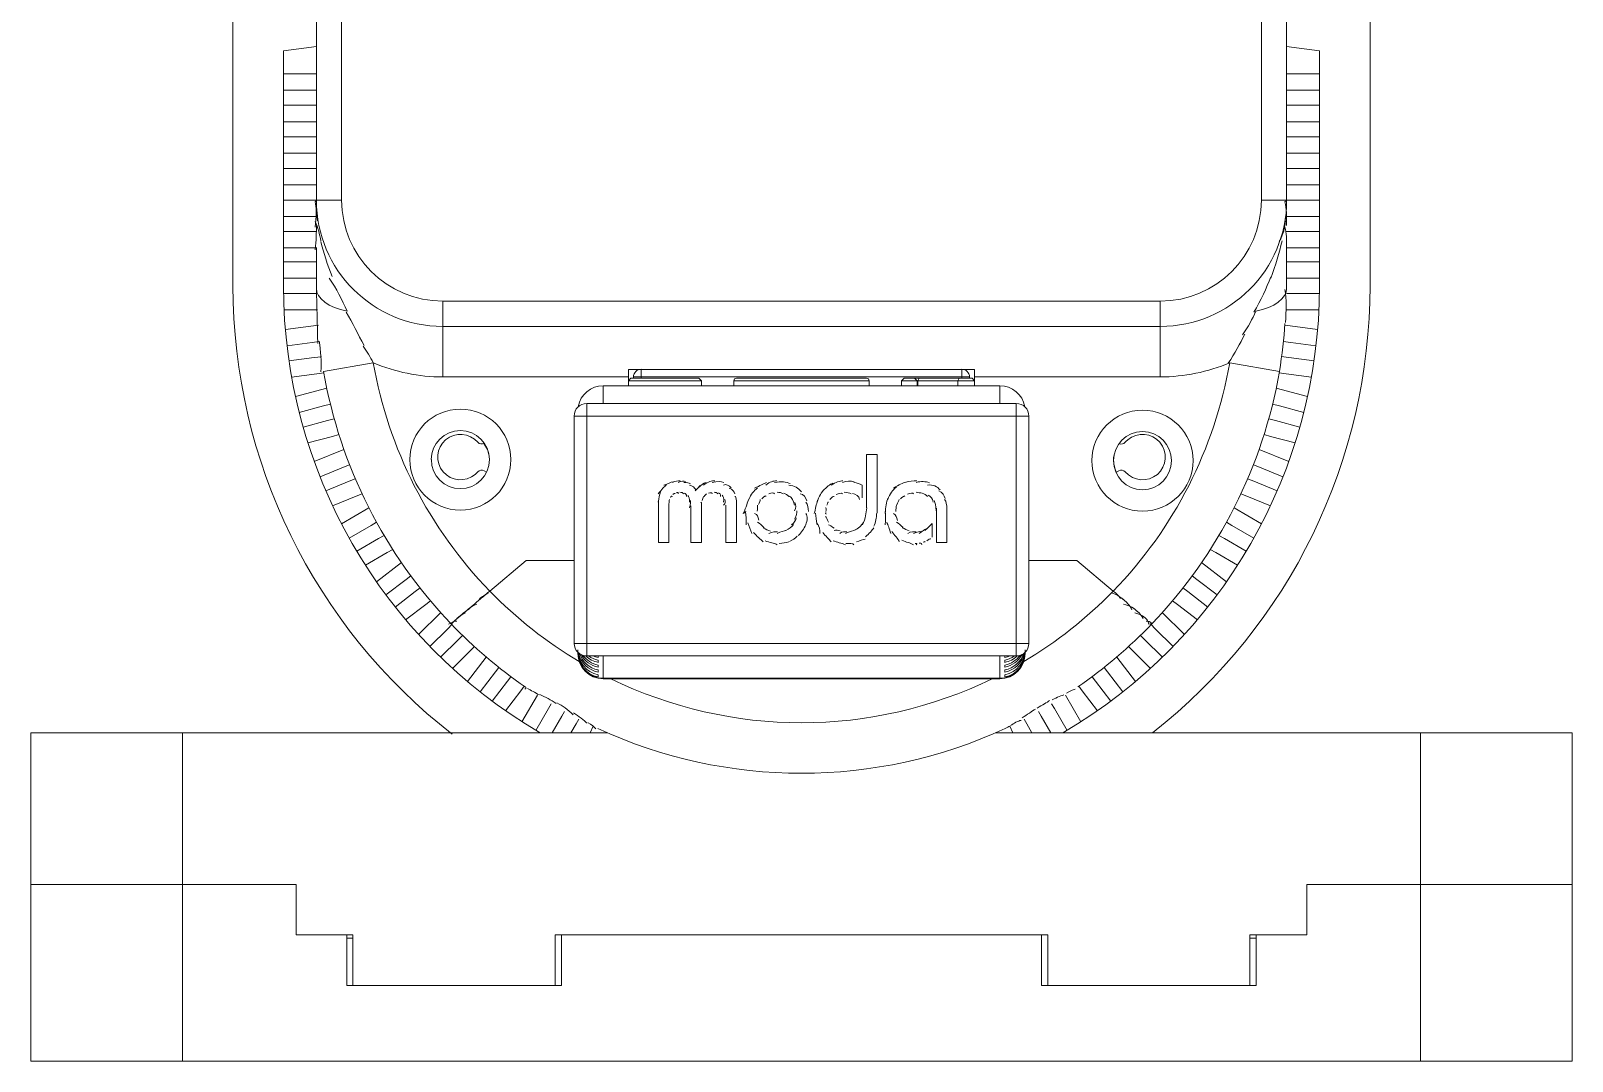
# Model space of a CAD drawing. Header units: inches. Extents: x 0.54 to 10.46, y 0.74 to 7.76.
# Drawn here: x 8.131 to 9.093, y 5.164 to 5.808 of the extents above; entities that cross this region are included whole.
import ezdxf

# ---------------------------------------------------------------- set-up
doc = ezdxf.new("R2010")
doc.units = ezdxf.units.IN
doc.header["$MEASUREMENT"] = 0

# ---------------------------------------------------------------- blocks, each defined once
blk = doc.blocks.new('block 119')
at = {"color": 7, "lineweight": 15, "true_color": 0xffffff}
for points in [[(8.30923, 5.70238), (8.30923, 5.99418)], [(8.325, 5.99418), (8.325, 5.70238)], [(8.8993, 5.70238), (8.8993, 5.99418)], [(8.91508, 5.99418), (8.91508, 5.70238)], [(8.25716, 5.64881), (8.25716, 5.87081)], [(8.96714, 5.87081), (8.96714, 5.64881)], [(8.30923, 5.79833), (8.2887, 5.79562), (8.2887, 5.64881)], [(8.93558, 5.64881), (8.93558, 5.79562), (8.91508, 5.79833)], [(8.2887, 5.78135), (8.30923, 5.78135)], [(8.91508, 5.78135), (8.93558, 5.78135)], [(8.2887, 5.77109), (8.30923, 5.77109)], [(8.91508, 5.77109), (8.93558, 5.77109)], [(8.30923, 5.76162), (8.2887, 5.76162)], [(8.93558, 5.76162), (8.91508, 5.76162)], [(8.30923, 5.75137), (8.2887, 5.75137)], [(8.93558, 5.75137), (8.91508, 5.75137)], [(8.2887, 5.74191), (8.30923, 5.74191)], [(8.91508, 5.74191), (8.93558, 5.74191)], [(8.2887, 5.73165), (8.30923, 5.73165)], [(8.91508, 5.73165), (8.93558, 5.73165)], [(8.30923, 5.72218), (8.2887, 5.72218)], [(8.93558, 5.72218), (8.91508, 5.72218)], [(8.30923, 5.71193), (8.2887, 5.71193)], [(8.93558, 5.71193), (8.91508, 5.71193)], [(8.2887, 5.70245), (8.30923, 5.70245)], [(8.30923, 5.70238), (8.325, 5.70238)], [(8.8993, 5.70238), (8.91508, 5.70238)], [(8.91508, 5.70245), (8.93558, 5.70245)], [(8.2887, 5.6922), (8.30923, 5.6922)], [(8.91508, 5.6922), (8.93558, 5.6922)], [(8.30923, 5.68274), (8.2887, 5.68274)], [(8.93558, 5.68274), (8.91508, 5.68274)], [(8.30923, 5.67249), (8.2887, 5.67249)], [(8.30923, 5.64723), (8.30923, 5.67284)], [(8.91508, 5.67284), (8.91508, 5.64723)], [(8.93558, 5.67249), (8.91508, 5.67249)], [(8.30923, 5.66381), (8.2887, 5.66381)], [(8.93558, 5.66381), (8.91508, 5.66381)], [(8.28874, 5.65356), (8.30923, 5.65356)], [(8.91508, 5.65356), (8.93555, 5.65356)], [(8.30938, 5.64408), (8.28874, 5.64408)], [(8.30923, 5.64723), (8.30956, 5.64497), (8.31055, 5.64275), (8.3122, 5.64063), (8.31447, 5.63865), (8.31728, 5.63684), (8.32061, 5.63526), (8.32437, 5.63395), (8.32848, 5.63291)], [(8.91508, 5.64723), (8.91474, 5.64497), (8.91373, 5.64275), (8.91208, 5.64063), (8.90983, 5.63865), (8.907, 5.63684), (8.90369, 5.63526), (8.89993, 5.63395), (8.89583, 5.63291)], [(8.93555, 5.64408), (8.91497, 5.64408)], [(8.28905, 5.63383), (8.30995, 5.63383)], [(8.3881, 5.63927), (8.83618, 5.63927)], [(8.3881, 5.63927), (8.3881, 5.62349)], [(8.83618, 5.62349), (8.83618, 5.63927)], [(8.91462, 5.63383), (8.93525, 5.63383)], [(8.31046, 5.62421), (8.28987, 5.6215)], [(8.83618, 5.62349), (8.3881, 5.62349)], [(8.3881, 5.62349), (8.3881, 5.59193)], [(8.83618, 5.62349), (8.83618, 5.59193)], [(8.93443, 5.6215), (8.9141, 5.62418)], [(8.30653, 5.61336), (8.2909, 5.6113)], [(8.30653, 5.61336), (8.31107, 5.61396)], [(8.91288, 5.61399), (8.91777, 5.61336)], [(8.93341, 5.6113), (8.91777, 5.61336)], [(8.29212, 5.60192), (8.30777, 5.60397)], [(8.3124, 5.60457), (8.30777, 5.60397)], [(8.91653, 5.60397), (8.91173, 5.60459)], [(8.91653, 5.60397), (8.93217, 5.60192)], [(8.29378, 5.59179), (8.30944, 5.59384)], [(8.30944, 5.59384), (8.31387, 5.59443)], [(8.31369, 5.59538), (8.34479, 5.60078)], [(8.72022, 5.59666), (8.50406, 5.59666), (8.50406, 5.59193), (8.3881, 5.59193)], [(8.50406, 5.59193), (8.50406, 5.58956)], [(8.50723, 5.59115), (8.50723, 5.59193)], [(8.51196, 5.59193), (8.50723, 5.59193)], [(8.71707, 5.59193), (8.51196, 5.59193), (8.51196, 5.59666)], [(8.71234, 5.59193), (8.71234, 5.59666)], [(8.71707, 5.59193), (8.71707, 5.59115)], [(8.83618, 5.59193), (8.72022, 5.59193), (8.72022, 5.59666)], [(8.72022, 5.59193), (8.72022, 5.58956)], [(8.87952, 5.60078), (8.91061, 5.59538)], [(8.91044, 5.59443), (8.91486, 5.59384)], [(8.91486, 5.59384), (8.93052, 5.59179)], [(8.31571, 5.5849), (8.29619, 5.57967)], [(8.736, 5.5864), (8.4883, 5.5864)], [(8.50566, 5.59115), (8.50406, 5.58956)], [(8.50406, 5.58956), (8.50406, 5.5864)], [(8.54965, 5.58956), (8.50406, 5.58956)], [(8.50566, 5.59115), (8.54807, 5.59115)], [(8.54965, 5.58956), (8.54807, 5.59115)], [(8.54965, 5.58956), (8.54965, 5.5864)], [(8.56991, 5.58956), (8.56991, 5.5864)], [(8.5715, 5.59115), (8.6528, 5.59115)], [(8.65438, 5.5864), (8.65438, 5.58956)], [(8.67464, 5.58956), (8.67621, 5.59115)], [(8.67464, 5.58956), (8.67464, 5.5864)], [(8.68429, 5.58956), (8.67464, 5.58956)], [(8.67621, 5.59115), (8.68271, 5.59115)], [(8.68429, 5.58956), (8.68271, 5.59115)], [(8.68271, 5.59115), (8.68567, 5.59115)], [(8.68429, 5.58956), (8.68429, 5.5864)], [(8.68473, 5.58956), (8.68429, 5.58956)], [(8.7097, 5.58956), (8.68473, 5.58956), (8.68567, 5.59115), (8.71064, 5.59115)], [(8.68473, 5.58956), (8.68473, 5.5864)], [(8.72022, 5.58956), (8.7097, 5.58956), (8.71064, 5.59115), (8.71865, 5.59115)], [(8.7097, 5.58956), (8.7097, 5.5864)], [(8.72022, 5.58956), (8.71865, 5.59115)], [(8.72022, 5.58956), (8.72022, 5.5864)], [(8.92811, 5.57967), (8.90859, 5.5849)], [(8.31378, 5.57378), (8.29853, 5.56969)], [(8.31378, 5.57378), (8.31797, 5.57489)], [(8.47803, 5.56747), (8.47803, 5.57537), (8.74625, 5.57537)], [(8.74625, 5.56747), (8.74625, 5.57537)], [(8.90631, 5.57489), (8.91052, 5.57378)], [(8.92575, 5.56969), (8.91052, 5.57378)], [(8.30099, 5.56053), (8.31622, 5.56462)], [(8.32038, 5.56574), (8.31622, 5.56462)], [(8.47015, 5.56747), (8.47803, 5.56747)], [(8.47015, 5.42548), (8.47015, 5.56747)], [(8.47803, 5.56747), (8.47803, 5.42548)], [(8.74625, 5.56747), (8.47803, 5.56747)], [(8.74625, 5.42548), (8.74625, 5.56747)], [(8.74625, 5.56747), (8.75415, 5.56747), (8.75415, 5.42548)], [(8.90806, 5.56462), (8.9039, 5.56574)], [(8.90806, 5.56462), (8.92331, 5.56053)], [(8.30395, 5.55072), (8.3192, 5.55481)], [(8.3192, 5.55481), (8.32332, 5.55591)], [(8.90098, 5.55591), (8.90509, 5.55481)], [(8.90509, 5.55481), (8.92035, 5.55072)], [(8.3264, 5.54668), (8.30791, 5.53901)], [(8.41387, 5.55037), (8.41601, 5.54656), (8.41715, 5.54261)], [(8.41413, 5.55051), (8.41392, 5.55038)], [(8.91639, 5.53901), (8.8979, 5.54668)], [(8.32612, 5.53547), (8.31155, 5.52943)], [(8.32612, 5.53547), (8.32996, 5.53707)], [(8.65284, 5.54344), (8.65937, 5.54344), (8.65937, 5.50678)], [(8.65284, 5.51008), (8.65284, 5.54344)], [(8.89434, 5.53707), (8.89816, 5.53547)], [(8.91276, 5.52943), (8.89816, 5.53547)], [(8.31518, 5.52068), (8.32975, 5.52672)], [(8.33354, 5.5283), (8.32975, 5.52672)], [(8.41392, 5.53333), (8.4155, 5.53241)], [(8.80848, 5.53223), (8.81036, 5.53333)], [(8.89455, 5.52672), (8.89074, 5.5283)], [(8.89455, 5.52672), (8.90913, 5.52068)], [(8.31939, 5.51133), (8.33398, 5.51737)], [(8.33398, 5.51737), (8.33774, 5.51893)], [(8.65009, 5.52424), (8.65009, 5.51645)], [(8.88656, 5.51893), (8.89032, 5.51737)], [(8.89032, 5.51737), (8.90491, 5.51133)], [(8.34201, 5.51017), (8.32484, 5.50025)], [(8.52278, 5.48858), (8.52278, 5.51452)], [(8.52932, 5.51098), (8.52932, 5.48858), (8.52278, 5.48858)], [(8.54966, 5.5119), (8.54966, 5.48858), (8.54313, 5.48858), (8.54313, 5.51146)], [(8.57146, 5.51452), (8.57146, 5.48858), (8.56491, 5.48858), (8.56491, 5.5119)], [(8.69644, 5.48858), (8.69644, 5.5099)], [(8.70297, 5.50981), (8.70297, 5.48858), (8.69644, 5.48858)], [(8.89946, 5.50025), (8.8823, 5.51017)], [(8.34337, 5.4991), (8.3297, 5.49122)], [(8.34337, 5.4991), (8.3468, 5.5011)], [(8.69369, 5.50039), (8.69369, 5.49175)], [(8.8775, 5.5011), (8.88093, 5.4991)], [(8.89459, 5.49122), (8.88093, 5.4991)], [(8.33444, 5.48302), (8.3481, 5.4909)], [(8.3515, 5.49286), (8.3481, 5.4909)], [(8.87619, 5.4909), (8.87279, 5.49286)], [(8.87619, 5.4909), (8.88986, 5.48302)], [(8.33983, 5.47429), (8.35352, 5.48218)], [(8.35352, 5.48218), (8.35688, 5.48413)], [(8.44017, 5.47714), (8.41752, 5.45813)], [(8.44017, 5.47714), (8.41752, 5.45813)], [(8.47015, 5.47714), (8.44017, 5.47714)], [(8.75415, 5.47714), (8.78412, 5.47714)], [(8.75415, 5.47714), (8.78412, 5.47714)], [(8.78412, 5.47714), (8.80678, 5.45813)], [(8.78412, 5.47714), (8.80678, 5.45813)], [(8.86742, 5.48413), (8.87079, 5.48218)], [(8.87079, 5.48218), (8.88446, 5.47429)], [(8.36228, 5.47597), (8.3467, 5.46401)], [(8.3652, 5.46531), (8.36821, 5.46761)], [(8.85607, 5.46761), (8.85908, 5.46531)], [(8.8776, 5.46401), (8.86202, 5.47597)], [(8.3652, 5.46531), (8.35268, 5.45569)], [(8.35846, 5.44818), (8.37098, 5.45778)], [(8.37395, 5.46008), (8.37098, 5.45778)], [(8.85332, 5.45778), (8.85035, 5.46008)], [(8.85332, 5.45778), (8.86584, 5.44818)], [(8.8716, 5.45569), (8.85908, 5.46531)], [(8.36494, 5.44023), (8.37748, 5.44985)], [(8.37748, 5.44985), (8.38043, 5.45211)], [(8.84387, 5.45211), (8.84683, 5.44985)], [(8.84683, 5.44985), (8.85934, 5.44023)], [(8.38686, 5.44473), (8.37308, 5.43095)], [(8.85122, 5.43095), (8.83744, 5.44473)], [(8.39127, 5.43463), (8.38012, 5.42348)], [(8.39127, 5.43463), (8.39384, 5.43722)], [(8.40052, 5.43049), (8.39797, 5.42794)], [(8.82632, 5.42794), (8.82378, 5.43049)], [(8.83044, 5.43722), (8.83303, 5.43463)], [(8.84419, 5.42348), (8.83303, 5.43463)], [(8.38681, 5.41678), (8.39797, 5.42794)], [(8.39428, 5.40975), (8.40546, 5.42093)], [(8.40546, 5.42093), (8.40797, 5.42344)], [(8.47015, 5.42548), (8.47803, 5.42548)], [(8.47252, 5.41985), (8.47252, 5.41941)], [(8.47803, 5.42548), (8.53326, 5.42548)], [(8.47803, 5.42548), (8.47803, 5.41758)], [(8.53326, 5.42548), (8.69104, 5.42548)], [(8.69104, 5.42548), (8.74625, 5.42548)], [(8.74625, 5.42548), (8.74625, 5.41758), (8.69104, 5.41758)], [(8.74625, 5.42548), (8.75415, 5.42548)], [(8.75178, 5.41985), (8.75178, 5.41941)], [(8.81631, 5.42344), (8.81884, 5.42093)], [(8.81884, 5.42093), (8.83002, 5.40975)], [(8.82632, 5.42794), (8.83747, 5.41678)], [(8.41534, 5.41694), (8.40356, 5.40161)], [(8.42111, 5.40765), (8.42325, 5.41043)], [(8.53326, 5.41758), (8.47803, 5.41758)], [(8.48513, 5.41758), (8.48513, 5.41662)], [(8.48513, 5.41498), (8.48513, 5.4136)], [(8.48513, 5.41193), (8.48513, 5.41055)], [(8.53326, 5.41758), (8.69104, 5.41758)], [(8.73915, 5.41662), (8.73915, 5.41758)], [(8.73915, 5.4136), (8.73915, 5.41498)], [(8.73915, 5.41055), (8.73915, 5.41193)], [(8.80105, 5.41043), (8.80317, 5.40765)], [(8.82072, 5.40161), (8.80896, 5.41694)], [(8.42111, 5.40765), (8.41151, 5.39513)], [(8.41902, 5.38935), (8.42864, 5.40187)], [(8.43075, 5.40464), (8.42864, 5.40187)], [(8.43464, 5.40175), (8.43464, 5.40161)], [(8.48513, 5.4089), (8.48513, 5.40752)], [(8.48513, 5.40586), (8.48513, 5.40448)], [(8.4883, 5.4034), (8.736, 5.4034)], [(8.73915, 5.40752), (8.73915, 5.4089)], [(8.73915, 5.40448), (8.73915, 5.40586)], [(8.78964, 5.40159), (8.78964, 5.40175)], [(8.79566, 5.40187), (8.79356, 5.40464)], [(8.79566, 5.40187), (8.80526, 5.38935)], [(8.81279, 5.39513), (8.80317, 5.40765)], [(8.42735, 5.38337), (8.43696, 5.39589)], [(8.43696, 5.39589), (8.43907, 5.39863)], [(8.44723, 5.39316), (8.43762, 5.3765)], [(8.78667, 5.3765), (8.77707, 5.39316)], [(8.78523, 5.39863), (8.78732, 5.39589)], [(8.78732, 5.39589), (8.79694, 5.38337)], [(8.45423, 5.38477), (8.44635, 5.37111)], [(8.45423, 5.38477), (8.45593, 5.38771)], [(8.46413, 5.38296), (8.46243, 5.38004)], [(8.76186, 5.38004), (8.76016, 5.38299)], [(8.76835, 5.38772), (8.77006, 5.38477)], [(8.77795, 5.37111), (8.77006, 5.38477)], [(8.45639, 5.36955), (8.46243, 5.38004)], [(8.46822, 5.36955), (8.47148, 5.3752)], [(8.47148, 5.3752), (8.47316, 5.37809)], [(8.48198, 5.37372), (8.48024, 5.36955)], [(8.74404, 5.36955), (8.74232, 5.37373)], [(8.75112, 5.37812), (8.75282, 5.3752)], [(8.75282, 5.3752), (8.75607, 5.36955)], [(8.76186, 5.38004), (8.76791, 5.36955)], [(8.13093, 5.36948), (8.13093, 5.27488)], [(8.2256, 5.36948), (8.13093, 5.36948)], [(8.2256, 5.27488), (8.2256, 5.36948)], [(8.49126, 5.36948), (8.2256, 5.36948)], [(8.2966, 5.36955), (8.2966, 5.36948)], [(8.49108, 5.36955), (8.2966, 5.36955)], [(8.9987, 5.36948), (8.73304, 5.36948)], [(8.9277, 5.36955), (8.73322, 5.36955)], [(8.9277, 5.36955), (8.9277, 5.36948)], [(8.9987, 5.27488), (9.09337, 5.27488), (9.09337, 5.36948), (8.9987, 5.36948), (8.9987, 5.27488)], [(8.13093, 5.27488), (8.2256, 5.27488)], [(8.13093, 5.27488), (8.13093, 5.16445), (8.2256, 5.16445)], [(8.2256, 5.27488), (8.2966, 5.27488)], [(8.9987, 5.16445), (8.2256, 5.16445), (8.2256, 5.27488)], [(8.2966, 5.27488), (8.2966, 5.24334)], [(8.9277, 5.27488), (8.9277, 5.24334)], [(8.9987, 5.27488), (8.9277, 5.27488)], [(8.9987, 5.27488), (8.9987, 5.16445)], [(9.09337, 5.16445), (9.09337, 5.27488)], [(8.33209, 5.24334), (8.2966, 5.24334)], [(8.32816, 5.24334), (8.2966, 5.24334)], [(8.32816, 5.21178), (8.32816, 5.24334)], [(8.33209, 5.24137), (8.32816, 5.24137)], [(8.33209, 5.24334), (8.33209, 5.21178)], [(8.45832, 5.24334), (8.76598, 5.24334)], [(8.45832, 5.21178), (8.45832, 5.24334)], [(8.76203, 5.24334), (8.46227, 5.24334)], [(8.46227, 5.24334), (8.46227, 5.21178)], [(8.76203, 5.21178), (8.76203, 5.24334)], [(8.8922, 5.24334), (8.8922, 5.21178), (8.76598, 5.21178), (8.76598, 5.24334)], [(8.8922, 5.24334), (8.9277, 5.24334)], [(8.89615, 5.24137), (8.8922, 5.24137)], [(8.89615, 5.24334), (8.89615, 5.21178)], [(8.9277, 5.24334), (8.89615, 5.24334)], [(8.46227, 5.21178), (8.32816, 5.21178)], [(8.33209, 5.21178), (8.45832, 5.21178)], [(8.89615, 5.21178), (8.76203, 5.21178)], [(8.9987, 5.16445), (9.09337, 5.16445)]]:
    blk.add_lwpolyline(points, dxfattribs=at)
at = {"color": 8, "lineweight": 15, "true_color": 0x808080}
for points in [[(8.51196, 5.59193), (8.51196, 5.59115)], [(8.71234, 5.59115), (8.71234, 5.59193)], [(8.4883, 5.5864), (8.4883, 5.57537)], [(8.65438, 5.58956), (8.56991, 5.58956)], [(8.736, 5.57537), (8.736, 5.5864)], [(8.736, 5.41758), (8.736, 5.4037), (8.4883, 5.4037), (8.4883, 5.41758)], [(8.4883, 5.4037), (8.4883, 5.4034)], [(8.736, 5.4034), (8.736, 5.4037)]]:
    blk.add_lwpolyline(points, dxfattribs=at)
at = {"color": 7, "lineweight": 15, "true_color": 0xffffff}
for points in [[(8.30839, 5.70137), (8.30923, 5.70229), (8.30923, 5.70234), (8.30923, 5.70238)], [(8.30839, 5.70137), (8.30923, 5.70231), (8.30923, 5.70224), (8.30923, 5.70217)], [(8.30839, 5.68543), (8.30923, 5.69195), (8.30923, 5.69708), (8.30923, 5.70225)], [(8.30839, 5.70137), (8.30923, 5.6979), (8.30949, 5.69363), (8.30997, 5.6894)], [(8.30923, 5.70238), (8.30923, 5.65881), (8.34455, 5.62349), (8.38811, 5.62349)], [(8.325, 5.70238), (8.325, 5.66753), (8.35326, 5.63927), (8.38811, 5.63927)], [(8.8362, 5.63927), (8.87105, 5.63927), (8.89931, 5.66753), (8.89931, 5.70238)], [(8.8362, 5.62349), (8.87977, 5.62349), (8.91509, 5.65881), (8.91509, 5.70238)], [(8.91405, 5.70137), (8.91509, 5.70224), (8.91509, 5.70231), (8.91509, 5.70238)], [(8.91405, 5.70137), (8.91509, 5.70234), (8.91509, 5.70229), (8.91509, 5.70225)], [(8.91405, 5.68898), (8.91483, 5.69363), (8.91508, 5.6979), (8.91509, 5.70217)], [(8.91405, 5.70137), (8.91509, 5.69708), (8.91509, 5.69195), (8.91509, 5.68653)], [(8.30839, 5.68898), (8.31046, 5.6852), (8.31117, 5.68104), (8.31208, 5.67692)], [(8.91051, 5.67658), (8.91315, 5.68104), (8.91386, 5.6852), (8.91434, 5.6894)], [(8.30839, 5.67127), (8.30923, 5.67748), (8.30923, 5.6821), (8.30923, 5.68653)], [(8.91405, 5.68543), (8.91509, 5.6821), (8.91509, 5.67748), (8.91509, 5.67285)], [(8.31193, 5.67658), (8.31378, 5.66933), (8.31618, 5.66192), (8.31901, 5.65467)], [(8.90519, 5.65356), (8.90808, 5.66177), (8.91052, 5.66925), (8.91223, 5.67692)], [(8.28875, 5.65356), (8.28873, 5.65198), (8.28872, 5.6504), (8.28872, 5.64883)], [(8.31725, 5.65356), (8.32187, 5.64731), (8.32517, 5.64011), (8.32848, 5.63292)], [(8.89457, 5.63231), (8.89911, 5.64004), (8.90237, 5.64716), (8.90522, 5.65444)], [(8.9356, 5.64883), (8.9356, 5.6504), (8.93559, 5.65198), (8.93556, 5.65356)], [(8.25716, 5.64883), (8.25716, 5.53934), (8.30768, 5.43598), (8.39406, 5.36872)], [(8.28872, 5.64883), (8.28872, 5.53387), (8.34973, 5.42756), (8.44898, 5.36956)], [(8.31016, 5.61283), (8.30977, 5.62558), (8.3095, 5.63642), (8.30923, 5.64725)], [(8.77533, 5.36955), (8.87458, 5.42756), (8.9356, 5.53387), (8.9356, 5.64883)], [(8.83133, 5.36955), (8.91707, 5.43686), (8.96715, 5.53982), (8.96715, 5.64883)], [(8.91405, 5.64647), (8.91498, 5.64026), (8.91487, 5.63327), (8.91434, 5.62603)], [(8.32787, 5.63231), (8.33186, 5.62578), (8.33525, 5.61864), (8.339, 5.61148)], [(8.88749, 5.61814), (8.89136, 5.62337), (8.8936, 5.62814), (8.89584, 5.63292)], [(8.91405, 5.62522), (8.91362, 5.61613), (8.91212, 5.60576), (8.91062, 5.59539)], [(8.31193, 5.59512), (8.31271, 5.60174), (8.31171, 5.6081), (8.31102, 5.61432)], [(8.3385, 5.61105), (8.34087, 5.60792), (8.34283, 5.60436), (8.34479, 5.60079)], [(8.87863, 5.60043), (8.88275, 5.60673), (8.88598, 5.61267), (8.88895, 5.61857)], [(8.31371, 5.59538), (8.324, 5.53612), (8.3517, 5.48127), (8.39329, 5.43781)], [(8.34479, 5.60078), (8.35849, 5.59495), (8.37322, 5.59194), (8.38811, 5.59194)], [(8.34479, 5.60078), (8.35413, 5.54701), (8.37948, 5.49729), (8.41752, 5.45814)], [(8.51196, 5.59667), (8.50935, 5.59667), (8.50724, 5.59455), (8.50724, 5.59194)], [(8.71707, 5.59195), (8.71708, 5.59455), (8.71496, 5.59667), (8.71234, 5.59667)], [(8.80678, 5.45813), (8.84483, 5.49729), (8.87018, 5.54701), (8.87953, 5.60079)], [(8.83103, 5.4378), (8.87261, 5.48127), (8.90032, 5.53612), (8.91062, 5.59539)], [(8.8362, 5.59195), (8.85109, 5.59194), (8.86583, 5.59495), (8.87953, 5.60079)], [(8.4883, 5.58642), (8.48063, 5.58642), (8.47407, 5.5809), (8.47276, 5.57334)], [(8.5715, 5.59115), (8.57063, 5.59115), (8.56992, 5.59044), (8.56992, 5.58957)], [(8.6544, 5.58957), (8.65439, 5.59044), (8.65368, 5.59115), (8.65281, 5.59115)], [(8.75155, 5.57333), (8.75024, 5.5809), (8.74368, 5.58642), (8.73601, 5.58642)], [(8.47805, 5.57537), (8.47369, 5.57537), (8.47016, 5.57184), (8.47016, 5.56748)], [(8.75415, 5.56749), (8.75415, 5.57184), (8.75062, 5.57537), (8.74627, 5.57537)], [(8.40996, 5.55109), (8.41095, 5.54993), (8.41262, 5.54964), (8.41394, 5.5504)], [(8.81045, 5.55037), (8.81176, 5.54965), (8.81339, 5.54995), (8.81435, 5.55108)], [(8.41394, 5.53333), (8.41262, 5.53409), (8.41095, 5.53381), (8.40996, 5.53265)], [(8.80717, 5.54263), (8.80673, 5.53914), (8.8073, 5.5356), (8.80882, 5.53244)], [(8.81435, 5.53266), (8.81336, 5.53381), (8.81169, 5.53409), (8.81038, 5.53333)], [(8.52267, 5.51897), (8.52499, 5.52181), (8.52633, 5.52331), (8.52788, 5.52446)], [(8.52622, 5.52428), (8.52911, 5.52538), (8.53048, 5.52608), (8.53193, 5.52648)], [(8.53153, 5.52605), (8.53337, 5.52689), (8.53489, 5.527), (8.53641, 5.5271)], [(8.53507, 5.52605), (8.53753, 5.52698), (8.53865, 5.52686), (8.53973, 5.52654)], [(8.53861, 5.52605), (8.54081, 5.52622), (8.54184, 5.5257), (8.54275, 5.52504)], [(8.54747, 5.52251), (8.54991, 5.52487), (8.55102, 5.52554), (8.5522, 5.526)], [(8.55101, 5.52428), (8.55404, 5.52671), (8.55603, 5.52691), (8.55802, 5.5271)], [(8.55632, 5.52605), (8.55993, 5.52687), (8.56183, 5.52664), (8.56357, 5.52594)], [(8.56341, 5.52428), (8.56531, 5.52524), (8.56688, 5.52407), (8.56819, 5.52266)], [(8.58289, 5.52251), (8.58635, 5.52401), (8.58827, 5.52518), (8.59033, 5.52589)], [(8.58997, 5.52428), (8.59239, 5.5266), (8.5946, 5.52685), (8.59681, 5.5271)], [(8.59528, 5.52605), (8.59967, 5.52673), (8.60254, 5.52635), (8.60516, 5.52527)], [(8.62539, 5.52074), (8.62806, 5.52342), (8.62984, 5.52474), (8.6318, 5.52557)], [(8.6307, 5.52428), (8.63376, 5.5264), (8.63591, 5.52675), (8.63805, 5.5271)], [(8.63778, 5.52605), (8.64043, 5.52706), (8.64281, 5.52701), (8.64505, 5.5264)], [(8.64487, 5.52605), (8.64679, 5.52592), (8.64845, 5.52509), (8.65011, 5.52425)], [(8.66966, 5.52251), (8.67317, 5.52454), (8.67524, 5.5256), (8.67742, 5.52621)], [(8.67675, 5.52605), (8.6796, 5.52681), (8.68188, 5.52696), (8.68417, 5.5271)], [(8.68383, 5.52605), (8.68686, 5.52689), (8.68955, 5.52666), (8.69205, 5.52578)], [(8.69091, 5.52428), (8.69455, 5.5249), (8.69687, 5.52337), (8.69869, 5.52139)], [(8.52267, 5.51365), (8.52308, 5.51646), (8.52337, 5.51838), (8.52418, 5.5201)], [(8.52976, 5.51542), (8.52955, 5.51482), (8.52944, 5.51291), (8.52932, 5.51099)], [(8.53153, 5.5172), (8.53112, 5.51798), (8.53067, 5.51728), (8.53034, 5.51655)], [(8.5333, 5.51897), (8.53311, 5.51934), (8.53234, 5.51901), (8.53173, 5.51849)], [(8.53507, 5.51897), (8.53547, 5.51978), (8.53467, 5.51973), (8.53389, 5.51953)], [(8.53861, 5.51897), (8.53808, 5.5197), (8.53718, 5.51977), (8.53627, 5.51984)], [(8.54038, 5.5172), (8.54053, 5.51856), (8.53976, 5.5191), (8.53892, 5.5194)], [(8.54216, 5.51365), (8.54243, 5.51597), (8.54191, 5.51704), (8.54114, 5.51789)], [(8.54216, 5.52428), (8.54417, 5.52401), (8.54529, 5.52262), (8.54641, 5.52124)], [(8.54216, 5.51011), (8.54307, 5.51261), (8.543, 5.51376), (8.54271, 5.51487)], [(8.5457, 5.52074), (8.54721, 5.52222), (8.548, 5.52321), (8.54895, 5.52404)], [(8.55101, 5.5172), (8.5507, 5.51646), (8.55029, 5.5156), (8.55005, 5.51469)], [(8.55278, 5.51897), (8.55302, 5.5189), (8.55202, 5.51815), (8.55129, 5.51721)], [(8.55632, 5.51897), (8.55643, 5.51978), (8.55522, 5.51972), (8.55412, 5.51931)], [(8.55986, 5.51897), (8.55942, 5.5197), (8.55853, 5.51977), (8.55764, 5.51984)], [(8.56164, 5.5172), (8.56192, 5.51873), (8.56112, 5.51918), (8.56027, 5.51944)], [(8.56341, 5.51365), (8.56399, 5.51632), (8.5634, 5.51735), (8.56257, 5.51812)], [(8.56341, 5.51188), (8.56481, 5.51304), (8.56469, 5.51417), (8.56434, 5.51525)], [(8.56695, 5.52251), (8.56922, 5.52155), (8.57009, 5.52029), (8.57061, 5.51891)], [(8.57049, 5.5172), (8.57112, 5.51753), (8.5713, 5.51603), (8.57147, 5.51454)], [(8.5758, 5.50657), (8.57784, 5.51075), (8.57824, 5.51356), (8.57938, 5.51607)], [(8.57934, 5.51542), (8.58053, 5.51858), (8.58243, 5.52079), (8.58462, 5.52259)], [(8.58643, 5.51542), (8.58653, 5.51471), (8.58581, 5.51348), (8.58536, 5.51217)], [(8.58997, 5.5172), (8.59011, 5.51823), (8.58862, 5.51713), (8.58745, 5.51577)], [(8.59528, 5.51897), (8.59516, 5.51967), (8.59338, 5.5195), (8.59174, 5.51886)], [(8.6006, 5.51897), (8.59971, 5.51965), (8.59833, 5.51975), (8.59694, 5.51984)], [(8.60414, 5.5172), (8.60358, 5.51828), (8.60234, 5.51892), (8.60102, 5.51929)], [(8.60414, 5.52428), (8.60778, 5.52419), (8.61016, 5.52242), (8.61206, 5.52024)], [(8.60768, 5.51188), (8.60731, 5.51501), (8.60611, 5.51639), (8.6047, 5.51745)], [(8.61122, 5.51897), (8.61356, 5.51853), (8.61477, 5.51656), (8.61546, 5.51444)], [(8.62008, 5.50657), (8.6211, 5.50958), (8.62132, 5.51234), (8.6222, 5.51491)], [(8.62185, 5.51365), (8.62307, 5.51748), (8.6246, 5.51987), (8.62654, 5.52185)], [(8.63247, 5.5172), (8.63229, 5.51774), (8.63092, 5.51663), (8.62984, 5.51528)], [(8.63778, 5.51897), (8.63703, 5.51951), (8.63534, 5.51918), (8.63381, 5.51846)], [(8.6431, 5.51897), (8.64228, 5.51963), (8.64049, 5.51974), (8.63871, 5.51984)], [(8.64841, 5.51542), (8.64811, 5.51756), (8.64611, 5.51864), (8.64397, 5.5192)], [(8.66435, 5.50657), (8.66477, 5.51071), (8.66506, 5.51362), (8.66614, 5.51627)], [(8.66612, 5.51542), (8.66722, 5.51892), (8.66908, 5.52131), (8.67137, 5.52311)], [(8.6732, 5.51542), (8.6729, 5.51463), (8.67213, 5.51337), (8.67169, 5.51202)], [(8.67675, 5.5172), (8.67666, 5.51814), (8.6751, 5.51707), (8.67387, 5.5157)], [(8.68206, 5.51897), (8.68186, 5.51963), (8.68004, 5.51943), (8.67834, 5.51878)], [(8.69091, 5.5172), (8.68899, 5.5193), (8.68634, 5.51957), (8.68369, 5.51984)], [(8.69445, 5.51365), (8.69411, 5.51609), (8.69278, 5.51727), (8.6913, 5.51806)], [(8.698, 5.52074), (8.70013, 5.51982), (8.70126, 5.51798), (8.70192, 5.51601)], [(8.70154, 5.51542), (8.70259, 5.51403), (8.70278, 5.51192), (8.70298, 5.50981)], [(8.54924, 5.51365), (8.54981, 5.51379), (8.54974, 5.51285), (8.54967, 5.51191)], [(8.5758, 5.50657), (8.57744, 5.50783), (8.57744, 5.50788), (8.57745, 5.50794)], [(8.5758, 5.50657), (8.57733, 5.50766), (8.57738, 5.50772), (8.57741, 5.50778)], [(8.57757, 5.49949), (8.57781, 5.50291), (8.57754, 5.50526), (8.57728, 5.50761)], [(8.58289, 5.50657), (8.58474, 5.50618), (8.58494, 5.50426), (8.58558, 5.50246)], [(8.58466, 5.51188), (8.58491, 5.51087), (8.58473, 5.50948), (8.58455, 5.50809)], [(8.60768, 5.50834), (8.60901, 5.51013), (8.60876, 5.51188), (8.60804, 5.51345)], [(8.60768, 5.50303), (8.60911, 5.50538), (8.60918, 5.50688), (8.60925, 5.50837)], [(8.61476, 5.51365), (8.61616, 5.51233), (8.61634, 5.51006), (8.61652, 5.50779)], [(8.61476, 5.50657), (8.61616, 5.505), (8.61581, 5.50221), (8.6148, 5.49965)], [(8.62185, 5.49949), (8.62153, 5.50249), (8.6212, 5.50465), (8.62088, 5.50682)], [(8.62716, 5.51011), (8.62759, 5.51047), (8.6275, 5.50913), (8.62742, 5.50778)], [(8.62716, 5.50657), (8.62742, 5.50749), (8.62742, 5.5072), (8.62744, 5.5069)], [(8.62716, 5.50657), (8.62745, 5.50667), (8.62747, 5.50644), (8.62749, 5.50621)], [(8.62893, 5.51365), (8.629, 5.51423), (8.62834, 5.51302), (8.62797, 5.51175)], [(8.65018, 5.49949), (8.65218, 5.50361), (8.65251, 5.50685), (8.65285, 5.51009)], [(8.65904, 5.50657), (8.65893, 5.50399), (8.65847, 5.50119), (8.65733, 5.49866)], [(8.66435, 5.49949), (8.66481, 5.50333), (8.66464, 5.50556), (8.66447, 5.50779)], [(8.66966, 5.50657), (8.6712, 5.5059), (8.6714, 5.50402), (8.67211, 5.50232)], [(8.67143, 5.51188), (8.67125, 5.51067), (8.67113, 5.50923), (8.67101, 5.50778)], [(8.69623, 5.50834), (8.69611, 5.51158), (8.69578, 5.51324), (8.69495, 5.51466)], [(8.58112, 5.49417), (8.58061, 5.49648), (8.57934, 5.49852), (8.57857, 5.50071)], [(8.58466, 5.50126), (8.58622, 5.50066), (8.58731, 5.49896), (8.58877, 5.49772)], [(8.5882, 5.49772), (8.58993, 5.49675), (8.59132, 5.49606), (8.59277, 5.49567)], [(8.59705, 5.49417), (8.59917, 5.49529), (8.60109, 5.49544), (8.60283, 5.49617)], [(8.60237, 5.49594), (8.60455, 5.4969), (8.60608, 5.4982), (8.60714, 5.49978)], [(8.60591, 5.49949), (8.60798, 5.50103), (8.60851, 5.50246), (8.60881, 5.50392)], [(8.61476, 5.49949), (8.61379, 5.49708), (8.61212, 5.49474), (8.61007, 5.4928)], [(8.62362, 5.49417), (8.624, 5.49645), (8.62293, 5.49839), (8.62223, 5.50044)], [(8.62716, 5.5048), (8.62781, 5.50447), (8.62813, 5.50272), (8.62894, 5.50119)], [(8.62893, 5.49949), (8.62975, 5.49967), (8.63105, 5.49837), (8.63253, 5.4974)], [(8.63247, 5.49594), (8.63369, 5.49664), (8.63497, 5.49608), (8.63629, 5.49574)], [(8.63956, 5.49417), (8.64242, 5.49541), (8.64447, 5.49568), (8.64626, 5.4966)], [(8.64487, 5.49594), (8.64805, 5.49752), (8.64957, 5.49908), (8.65059, 5.50084)], [(8.65727, 5.49772), (8.65619, 5.49614), (8.65437, 5.49388), (8.65219, 5.49206)], [(8.66789, 5.49417), (8.66711, 5.49713), (8.66604, 5.49912), (8.66542, 5.50123)], [(8.67143, 5.50126), (8.67283, 5.50062), (8.67406, 5.4991), (8.67554, 5.49793)], [(8.67497, 5.49772), (8.6767, 5.497), (8.67801, 5.49628), (8.6794, 5.49585)], [(8.68206, 5.49417), (8.68483, 5.49523), (8.68591, 5.49532), (8.68696, 5.4956)], [(8.6856, 5.49417), (8.68801, 5.49588), (8.68901, 5.49636), (8.68992, 5.49696)], [(8.68914, 5.49594), (8.69135, 5.49791), (8.69253, 5.49915), (8.69371, 5.5004)], [(8.5882, 5.48886), (8.58668, 5.4906), (8.58418, 5.49244), (8.58218, 5.4947)], [(8.59705, 5.48709), (8.59519, 5.48816), (8.59218, 5.48846), (8.58943, 5.48953)], [(8.59174, 5.49417), (8.59423, 5.49529), (8.59574, 5.49521), (8.59725, 5.49513)], [(8.60414, 5.48886), (8.60259, 5.48842), (8.60039, 5.48814), (8.59819, 5.48787)], [(8.60945, 5.4924), (8.60846, 5.49127), (8.60662, 5.48998), (8.60461, 5.4892)], [(8.6307, 5.48886), (8.62933, 5.49068), (8.62711, 5.49254), (8.62537, 5.49472)], [(8.63956, 5.48709), (8.63714, 5.48819), (8.63435, 5.48851), (8.63184, 5.4896)], [(8.63601, 5.49417), (8.63762, 5.4954), (8.63899, 5.49527), (8.64037, 5.49513)], [(8.64487, 5.48709), (8.64438, 5.48816), (8.64215, 5.48801), (8.63993, 5.48787)], [(8.65195, 5.49063), (8.65048, 5.49063), (8.64854, 5.48947), (8.64646, 5.48882)], [(8.6732, 5.48886), (8.67237, 5.49109), (8.67019, 5.49306), (8.66847, 5.49533)], [(8.68206, 5.48709), (8.68021, 5.48829), (8.67739, 5.4887), (8.67488, 5.48989)], [(8.67852, 5.49417), (8.6808, 5.49542), (8.68227, 5.49527), (8.68374, 5.49513)], [(8.68383, 5.48709), (8.68473, 5.48794), (8.68388, 5.48791), (8.68303, 5.48787)], [(8.68737, 5.48709), (8.68725, 5.48835), (8.68642, 5.48817), (8.68558, 5.48806)], [(8.68914, 5.48886), (8.68965, 5.48922), (8.68887, 5.48888), (8.68806, 5.48862)], [(8.69268, 5.49063), (8.69263, 5.49099), (8.69155, 5.49024), (8.6904, 5.48962)], [(8.41111, 5.45344), (8.41391, 5.45511), (8.41572, 5.45662), (8.41752, 5.45814)], [(8.81134, 5.45344), (8.8104, 5.45511), (8.80859, 5.45662), (8.80679, 5.45814)], [(8.40934, 5.4499), (8.40691, 5.44923), (8.40449, 5.4472), (8.40236, 5.44541)], [(8.40402, 5.44636), (8.40694, 5.44926), (8.4095, 5.4514), (8.41215, 5.45363)], [(8.41642, 5.45698), (8.4148, 5.45585), (8.41207, 5.45356), (8.40949, 5.4514)], [(8.80602, 5.45698), (8.80952, 5.45585), (8.81225, 5.45356), (8.81482, 5.4514)], [(8.81842, 5.44636), (8.81737, 5.44926), (8.81481, 5.4514), (8.81216, 5.45363)], [(8.81311, 5.4499), (8.8174, 5.44923), (8.81983, 5.4472), (8.82196, 5.44541)], [(8.39163, 5.4375), (8.39356, 5.43803), (8.39383, 5.43825), (8.39465, 5.43895)], [(8.3934, 5.4375), (8.39352, 5.438), (8.39341, 5.4379), (8.39329, 5.43781)], [(8.3934, 5.4375), (8.39548, 5.43964), (8.39687, 5.44081), (8.39858, 5.44224)], [(8.39694, 5.43927), (8.3955, 5.43965), (8.39441, 5.43874), (8.39387, 5.43829)], [(8.39694, 5.44105), (8.4003, 5.44368), (8.40234, 5.4454), (8.40464, 5.44732)], [(8.40225, 5.44459), (8.40023, 5.44363), (8.39841, 5.4421), (8.39695, 5.44087)], [(8.8255, 5.44105), (8.82402, 5.44368), (8.82197, 5.4454), (8.81968, 5.44732)], [(8.82019, 5.44459), (8.82408, 5.44363), (8.82591, 5.4421), (8.82736, 5.44087)], [(8.82904, 5.4375), (8.82883, 5.43964), (8.82744, 5.44081), (8.82573, 5.44224)], [(8.82727, 5.43927), (8.82882, 5.43965), (8.8299, 5.43874), (8.83044, 5.43829)], [(8.82904, 5.4375), (8.83079, 5.438), (8.8309, 5.4379), (8.83102, 5.43781)], [(8.83082, 5.4375), (8.83075, 5.43803), (8.83049, 5.43825), (8.82966, 5.43895)], [(8.39329, 5.4378), (8.40736, 5.4231), (8.42288, 5.40985), (8.43961, 5.39826)], [(8.7847, 5.39826), (8.80143, 5.40985), (8.81695, 5.4231), (8.83102, 5.43781)], [(8.47017, 5.42548), (8.47016, 5.42113), (8.47369, 5.4176), (8.47805, 5.4176)], [(8.47252, 5.42139), (8.47253, 5.41386), (8.4778, 5.40737), (8.48515, 5.40587)], [(8.47252, 5.42001), (8.47253, 5.41248), (8.4778, 5.40599), (8.48515, 5.40449)], [(8.47252, 5.41942), (8.47254, 5.41072), (8.47961, 5.40368), (8.4883, 5.4037)], [(8.47252, 5.41917), (8.47253, 5.41046), (8.47959, 5.4034), (8.4883, 5.4034)], [(8.47293, 5.41948), (8.47432, 5.41344), (8.47909, 5.40876), (8.48515, 5.40752)], [(8.47346, 5.41907), (8.47531, 5.41387), (8.47975, 5.41001), (8.48515, 5.4089)], [(8.73602, 5.4037), (8.74471, 5.40368), (8.75177, 5.41072), (8.75179, 5.41942)], [(8.73602, 5.4034), (8.74472, 5.4034), (8.75179, 5.41046), (8.75179, 5.41918)], [(8.73917, 5.40587), (8.74651, 5.40737), (8.75179, 5.41386), (8.75179, 5.42139)], [(8.73917, 5.40449), (8.74651, 5.40599), (8.75179, 5.41248), (8.75179, 5.42001)], [(8.73917, 5.40752), (8.74522, 5.40876), (8.75, 5.41344), (8.75138, 5.41948)], [(8.73917, 5.4089), (8.74457, 5.41001), (8.749, 5.41387), (8.75086, 5.41907)], [(8.74627, 5.4176), (8.75062, 5.4176), (8.75415, 5.42113), (8.75415, 5.42548)], [(8.47447, 5.41845), (8.47671, 5.41438), (8.48061, 5.41149), (8.48515, 5.41056)], [(8.47567, 5.41795), (8.47799, 5.41486), (8.48136, 5.41272), (8.48515, 5.41194)], [(8.47745, 5.41762), (8.47959, 5.41558), (8.48226, 5.41419), (8.48515, 5.4136)], [(8.47915, 5.4176), (8.48095, 5.41631), (8.48299, 5.41542), (8.48515, 5.41498)], [(8.48209, 5.4176), (8.48307, 5.41717), (8.4841, 5.41685), (8.48515, 5.41663)], [(8.73917, 5.41057), (8.74371, 5.41149), (8.74761, 5.41438), (8.74984, 5.41845)], [(8.73917, 5.41195), (8.74295, 5.41272), (8.74632, 5.41486), (8.74864, 5.41796)], [(8.73917, 5.4136), (8.74206, 5.41419), (8.74472, 5.41558), (8.74686, 5.41762)], [(8.73917, 5.41498), (8.74133, 5.41542), (8.74337, 5.41631), (8.74516, 5.4176)], [(8.73917, 5.41664), (8.74022, 5.41685), (8.74124, 5.41717), (8.74223, 5.4176)], [(8.43944, 5.39677), (8.44052, 5.39766), (8.44007, 5.39796), (8.43961, 5.39826)], [(8.4483, 5.39323), (8.44583, 5.39484), (8.44313, 5.39606), (8.44101, 5.39736)], [(8.45892, 5.38792), (8.4558, 5.39019), (8.45213, 5.39192), (8.44878, 5.39347)], [(8.77592, 5.39323), (8.77496, 5.39314), (8.77183, 5.39178), (8.76869, 5.39022)], [(8.783, 5.39677), (8.7825, 5.39701), (8.7803, 5.39575), (8.77763, 5.39445)], [(8.46955, 5.38083), (8.46644, 5.38422), (8.46295, 5.38634), (8.45941, 5.38825)], [(8.4784, 5.37552), (8.47617, 5.37765), (8.47304, 5.37987), (8.46977, 5.38203)], [(8.75821, 5.38438), (8.75612, 5.3831), (8.75298, 5.38102), (8.75, 5.37899)], [(8.76706, 5.38969), (8.76556, 5.38867), (8.76242, 5.38692), (8.75939, 5.38509)], [(8.48371, 5.37198), (8.483, 5.37342), (8.48108, 5.37451), (8.47891, 5.37589)], [(8.48494, 5.37233), (8.56564, 5.33498), (8.65868, 5.33498), (8.73939, 5.37233)], [(8.74227, 5.37375), (8.74152, 5.37346), (8.74045, 5.37289), (8.73939, 5.37233)], [(8.74935, 5.37729), (8.74736, 5.3772), (8.74486, 5.37545), (8.74268, 5.37415)]]:
    blk.add_open_spline(points, degree=3, dxfattribs=at)
for points in [[(8.3676, 5.54029), (8.3676, 5.52286), (8.38173, 5.50873), (8.39916, 5.50873), (8.41659, 5.50873), (8.43071, 5.52286), (8.43071, 5.54029), (8.43071, 5.55772), (8.41659, 5.57184), (8.39916, 5.57184), (8.38173, 5.57184), (8.3676, 5.55772), (8.3676, 5.54029)], [(8.79352, 5.53962), (8.79352, 5.52219), (8.80765, 5.50806), (8.82508, 5.50806), (8.8425, 5.50806), (8.85663, 5.52219), (8.85663, 5.53962), (8.85663, 5.55705), (8.8425, 5.57117), (8.82508, 5.57117), (8.80765, 5.57117), (8.79352, 5.55705), (8.79352, 5.53962)], [(8.38102, 5.54029), (8.38101, 5.53027), (8.38914, 5.52214), (8.39916, 5.52214), (8.40918, 5.52214), (8.4173, 5.53027), (8.4173, 5.54029), (8.4173, 5.55031), (8.40918, 5.55843), (8.39916, 5.55843), (8.38914, 5.55843), (8.38101, 5.55031), (8.38101, 5.54029)], [(8.40996, 5.55109), (8.40487, 5.55705), (8.39591, 5.55776), (8.38994, 5.55267), (8.38398, 5.54758), (8.38327, 5.53861), (8.38836, 5.53265), (8.39345, 5.52668), (8.40241, 5.52597), (8.40838, 5.53106), (8.40895, 5.53155), (8.40947, 5.53208), (8.40996, 5.53265)], [(8.80693, 5.53962), (8.80693, 5.5296), (8.81505, 5.52147), (8.82508, 5.52147), (8.8351, 5.52147), (8.84322, 5.5296), (8.84322, 5.53962), (8.84322, 5.54964), (8.8351, 5.55776), (8.82508, 5.55776), (8.81505, 5.55776), (8.80693, 5.54964), (8.80693, 5.53962)], [(8.81435, 5.53266), (8.81944, 5.52668), (8.82841, 5.52597), (8.83437, 5.53106), (8.84034, 5.53616), (8.84105, 5.54512), (8.83596, 5.55108), (8.83087, 5.55705), (8.8219, 5.55776), (8.81594, 5.55267), (8.81537, 5.55218), (8.81484, 5.55165), (8.81435, 5.55108)]]:
    blk.add_open_spline(points, degree=3, knots=[0, 0, 0, 0, 1, 1, 1, 2, 2, 2, 3, 3, 3, 4, 4, 4, 4], dxfattribs=at)
at = {"color": 8, "lineweight": 15, "true_color": 0x808080}
for points in [[(8.41752, 5.45813), (8.43413, 5.44105), (8.45291, 5.42622), (8.47339, 5.41404)], [(8.75093, 5.41404), (8.7714, 5.42622), (8.79019, 5.44105), (8.80679, 5.45814)], [(8.49306, 5.4034), (8.56822, 5.3667), (8.6561, 5.3667), (8.73125, 5.4034)]]:
    blk.add_open_spline(points, degree=3, dxfattribs=at)

msp = doc.modelspace()

# ---------------------------------------------------------------- block references
msp.add_blockref('block 119', (0, 0))

doc.saveas('drawing.dxf')
